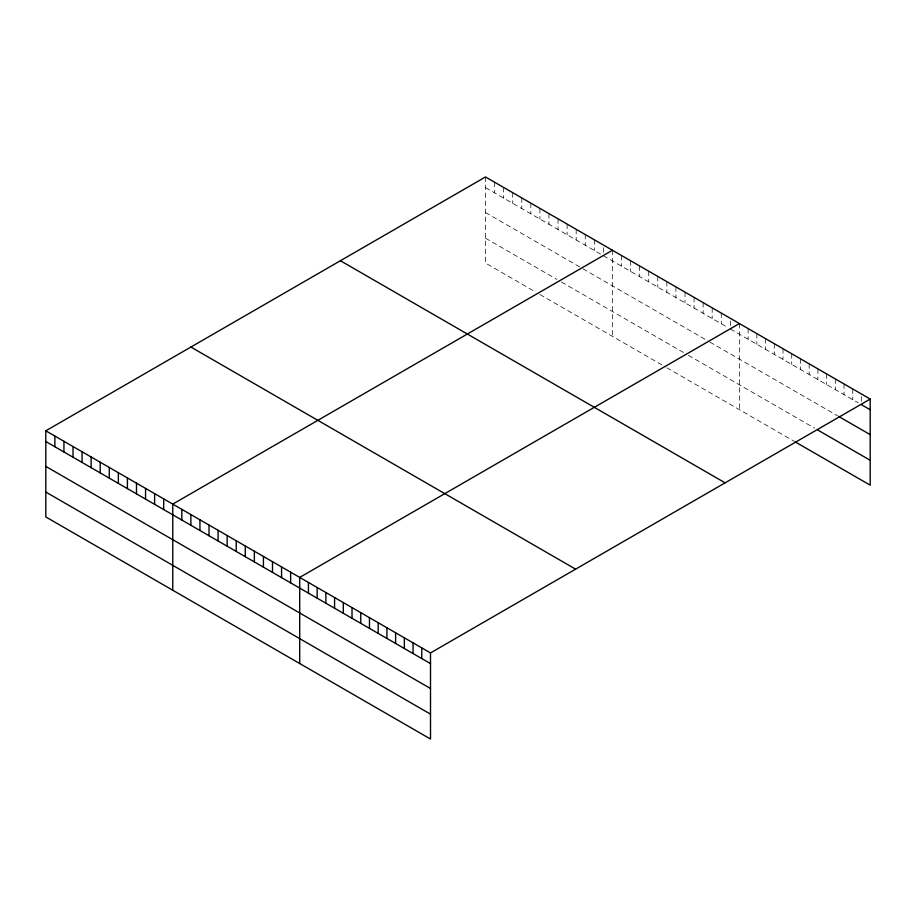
<?xml version="1.0" encoding="UTF-8"?>
<svg xmlns="http://www.w3.org/2000/svg" width="916" height="916" viewBox="0 0 916 916"><rect width="100%" height="100%" fill="white"/><g stroke="black" fill="none" stroke-linecap="round" stroke-linejoin="round"><path stroke-width="0.69" stroke-dasharray="4.58 3.44" d="M485.491 176.96L485.491 263.075L535.368 291.872M485.491 187.643L601.114 254.396M603.381 255.701L728.071 327.688M730.338 328.993L858.212 402.822M485.491 212.535L581.843 268.159M582.977 268.812L708.801 341.45M709.934 342.115L837.499 415.761M485.491 238.183L556.905 279.414M561.439 282.025L683.863 352.706M688.397 355.328L814.61 428.196M539.902 294.494L662.325 365.163M666.859 367.785L793.897 441.134M861.475 396.708L861.475 402.044M852.762 389.002L852.762 399.674M844.037 383.964L844.037 394.647M835.323 378.926L835.323 389.609M826.598 373.9L826.598 384.571M817.885 368.862L817.885 379.545M809.16 363.824L809.16 374.507M800.435 358.797L800.435 369.469M791.722 353.759L791.722 364.442M782.997 348.721L782.997 359.404M774.283 343.695L774.283 354.366M765.558 338.657L765.558 349.34M756.845 333.619L756.845 344.301M748.12 328.581L748.12 339.264M739.395 323.554L739.395 409.67M730.338 320.989L730.338 326.325M721.27 313.077L721.27 323.76M712.201 307.845L712.201 318.528M703.133 302.612L703.133 313.295M694.065 297.379L694.065 308.051M684.996 292.135L684.996 302.818M675.928 286.903L675.928 297.585M666.859 281.67L666.859 292.353M657.791 276.437L657.791 287.109M648.723 271.193L648.723 281.876M639.654 265.961L639.654 276.643M630.586 260.728L630.586 271.411M621.517 255.495L621.517 266.167M612.449 250.251L612.449 336.367M603.381 247.686L603.381 253.034M594.312 239.786L594.312 250.469M585.244 234.553L585.244 245.236M576.175 229.309L576.175 239.992M567.107 224.076L567.107 234.759M558.039 218.844L558.039 229.527M548.97 213.611L548.97 224.294M539.902 208.379L539.902 219.05M530.833 203.134L530.833 213.817M521.765 197.902L521.765 208.585M512.697 192.669L512.697 203.352M503.628 187.436L503.628 198.108M494.56 182.192L494.56 192.875"/><path stroke-width="1.37" d="M870.2 399.067L430.509 652.925L430.509 739.04L45.8 516.933L45.8 430.818L485.491 176.96L870.2 399.067L870.2 485.182L794.985 441.764M612.449 250.251L172.758 504.109L172.758 590.225M739.395 323.554L299.704 577.412L299.704 663.528M861.475 404.712L870.2 409.75M838.587 416.391L870.2 434.642M817.885 430.085L870.2 460.29M340.397 260.728L725.106 482.835M190.894 347.05L575.603 569.157M45.8 430.818L430.509 652.925M45.8 441.501L430.509 663.608M45.8 466.393L430.509 688.5M45.8 492.041L430.509 714.148M421.784 647.887L421.784 658.57M413.059 642.86L413.059 653.532M404.345 637.822L404.345 648.505M395.62 632.784L395.62 643.467M386.907 627.746L386.907 638.429M378.182 622.72L378.182 633.403M369.469 617.682L369.469 628.365M360.744 612.644L360.744 623.327M352.019 607.617L352.019 618.3M343.305 602.579L343.305 613.262M334.58 597.541L334.58 608.224M325.867 592.515L325.867 603.186M317.142 587.477L317.142 598.159M308.429 582.439L308.429 593.121M290.635 572.168L290.635 582.851M281.567 566.935L281.567 577.618M272.499 561.703L272.499 572.385M263.43 556.47L263.43 567.141M254.362 551.226L254.362 561.909M245.293 545.993L245.293 556.676M236.225 540.761L236.225 551.443M227.157 535.528L227.157 546.199M218.088 530.284L218.088 540.967M209.02 525.051L209.02 535.734M199.951 519.819L199.951 530.501M190.883 514.586L190.883 525.269M181.826 509.353L181.826 520.025M163.689 498.877L163.689 509.559M154.621 493.644L154.621 504.327M145.552 488.411L145.552 499.083M136.484 483.167L136.484 493.85M127.416 477.934L127.416 488.617M118.347 472.702L118.347 483.385M109.279 467.469L109.279 478.141M100.21 462.225L100.21 472.908M91.142 456.992L91.142 467.675M82.074 451.76L82.074 462.443M73.005 446.527L73.005 457.199M63.937 441.283L63.937 451.966M54.868 436.05L54.868 446.733"/></g></svg>
